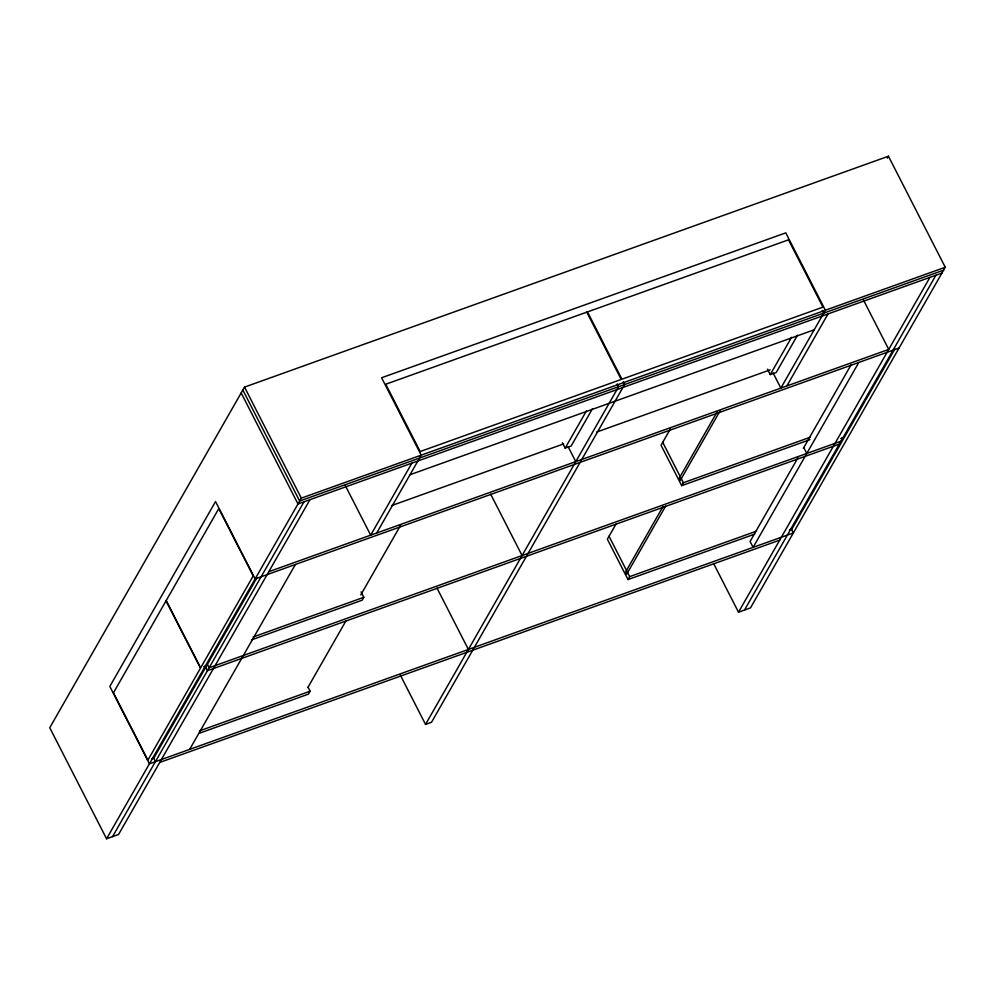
<?xml version="1.0" encoding="UTF-8"?>
<svg xmlns="http://www.w3.org/2000/svg" width="995" height="995" viewBox="0 0 995 995"><rect width="100%" height="100%" fill="white"/><g stroke="black" fill="none" stroke-linecap="round" stroke-linejoin="round"><path stroke-width="1.49" d="M713.95 564.215L738.501 612.199L750.491 607.895L945.25 267.257L888.436 156.227L244.509 387.105L49.75 727.743L106.564 838.773L118.554 834.482L309.98 499.664M106.564 838.773L301.323 498.134L945.25 267.257M256.934 577.734L206.649 665.692L204.249 666.55M112.559 836.621L303.985 501.816M189.672 749.384L295.378 564.488M411.88 463.135L370.687 535.173L345.327 485.61M376.682 533.021L421.208 455.15L381.607 377.764L785.776 232.855L825.365 310.241L780.851 388.112L773.103 372.963M307.865 687.508L346.049 620.706M360.787 594.935L400.5 525.472M308.052 687.172L310.117 691.214L308.45 694.124L199.211 733.29M361.048 591.925L363.809 597.311L362.143 600.221L251.449 639.909M562.399 442.75L565.16 448.136L586.49 410.823M592.485 408.671L571.155 445.984L565.16 448.136M400.177 674.846L425.537 724.41L618.629 386.682L617.211 383.933M615.955 524.129L607.348 539.178L628.019 579.55L754.732 534.116M670.406 428.882L661.041 445.262L681.699 485.647L809.868 439.69M662.968 506.617L625.544 572.075L626.663 574.264L665.618 506.132M717.159 411.843L679.237 478.172L680.356 480.349L720.069 410.885M628.019 579.55L629.686 576.627L756.399 531.193M681.699 485.647L683.366 482.724L810.079 437.29M887.329 158.168L888.436 156.227M767.481 369.22L770.242 374.605L791.572 337.293M797.567 335.141L776.237 372.453L770.242 374.605M786.846 385.96L828.027 313.922M797.928 457.799L750.093 541.479L753.103 547.374L858.809 362.466M803.326 448.359L851.173 364.68M738.501 612.199L929.927 277.381M744.496 610.047L935.922 275.229M894.866 349.009L844.581 436.954L842.18 437.825M943.583 270.167L299.657 501.045L242.842 390.015M941.917 273.09L297.99 503.967L241.176 392.938M410.015 474.727L814.184 329.805M391.669 505.56L563.605 443.919M596.751 432.029L770.142 369.866M268.787 571.702L888.734 349.419L863.374 299.868M899.057 348.039L255.13 578.916L215.542 501.542L109.823 686.438L149.424 763.812L793.351 532.934L791.224 528.793M253.116 636.999L363.809 597.311M204.062 666.886L206.462 666.016L153.889 757.966L151.489 758.824M840.787 438.584L844.382 437.29L791.821 529.24L789.421 530.099M841.049 441.183L209.112 667.757L206.997 663.628M839.382 444.093L207.445 670.68L205.331 666.55M199.423 730.902L310.117 691.214M159.747 762.431L779.694 540.148M425.537 724.41L431.531 722.258L624.624 384.53L623.206 381.781M822.293 310.39L823.698 313.151M803.773 447.576L806.796 453.459M662.707 442.352L683.366 482.724M568.182 446.817L575.769 461.643M609.015 536.255L629.686 576.627M490.684 494.204L522.076 555.546M437.004 588.107L468.384 649.449M244.509 387.105L301.323 498.134M153.292 757.518L155.419 761.672M166.028 600.88L113.455 692.831L147.894 760.118L200.468 668.167L166.028 600.88M218.788 508.594L166.215 600.545L200.654 667.844L253.227 575.894L218.788 508.594M586.789 312.156L385.737 384.244L420.164 451.543L621.228 379.456L586.789 312.156M788.525 239.832L587.473 311.92L621.912 379.207L822.964 307.119L788.525 239.832"/></g></svg>
